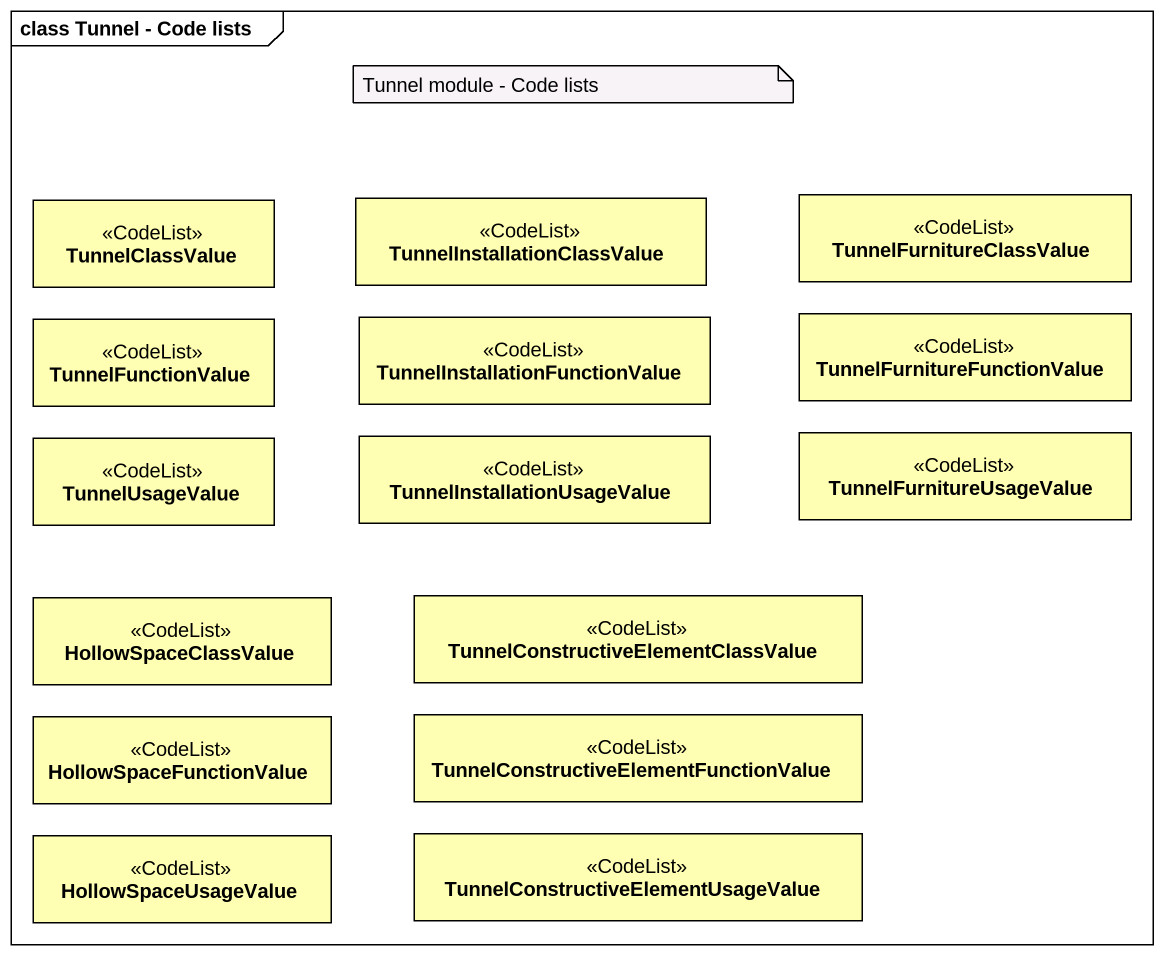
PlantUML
@startuml
mainframe class Tunnel - Code lists
hide circle
hide empty members
class TunnelClassValue <<CodeList>> #FFFFB3
class TunnelInstallationClassValue <<CodeList>> #FFFFB3
class TunnelFurnitureClassValue <<CodeList>> #FFFFB3
class TunnelFunctionValue <<CodeList>> #FFFFB3
class "TunnelInstallationFunctionValue" as TunnelInstallationFunctionVa <<CodeList>> #FFFFB3
class TunnelFurnitureFunctionValue <<CodeList>> #FFFFB3
class TunnelUsageValue <<CodeList>> #FFFFB3
class TunnelInstallationUsageValue <<CodeList>> #FFFFB3
class TunnelFurnitureUsageValue <<CodeList>> #FFFFB3
class HollowSpaceClassValue <<CodeList>> #FFFFB3
class "TunnelConstructiveElementClassValue" as TunnelConstructiveElementCla <<CodeList>> #FFFFB3
class HollowSpaceFunctionValue <<CodeList>> #FFFFB3
class "TunnelConstructiveElementFunctionValue" as TunnelConstructiveElementFun <<CodeList>> #FFFFB3
class HollowSpaceUsageValue <<CodeList>> #FFFFB3
class "TunnelConstructiveElementUsageValue" as TunnelConstructiveElementUsa <<CodeList>> #FFFFB3
note as N1
  Tunnel module - Code lists
end note
@enduml
